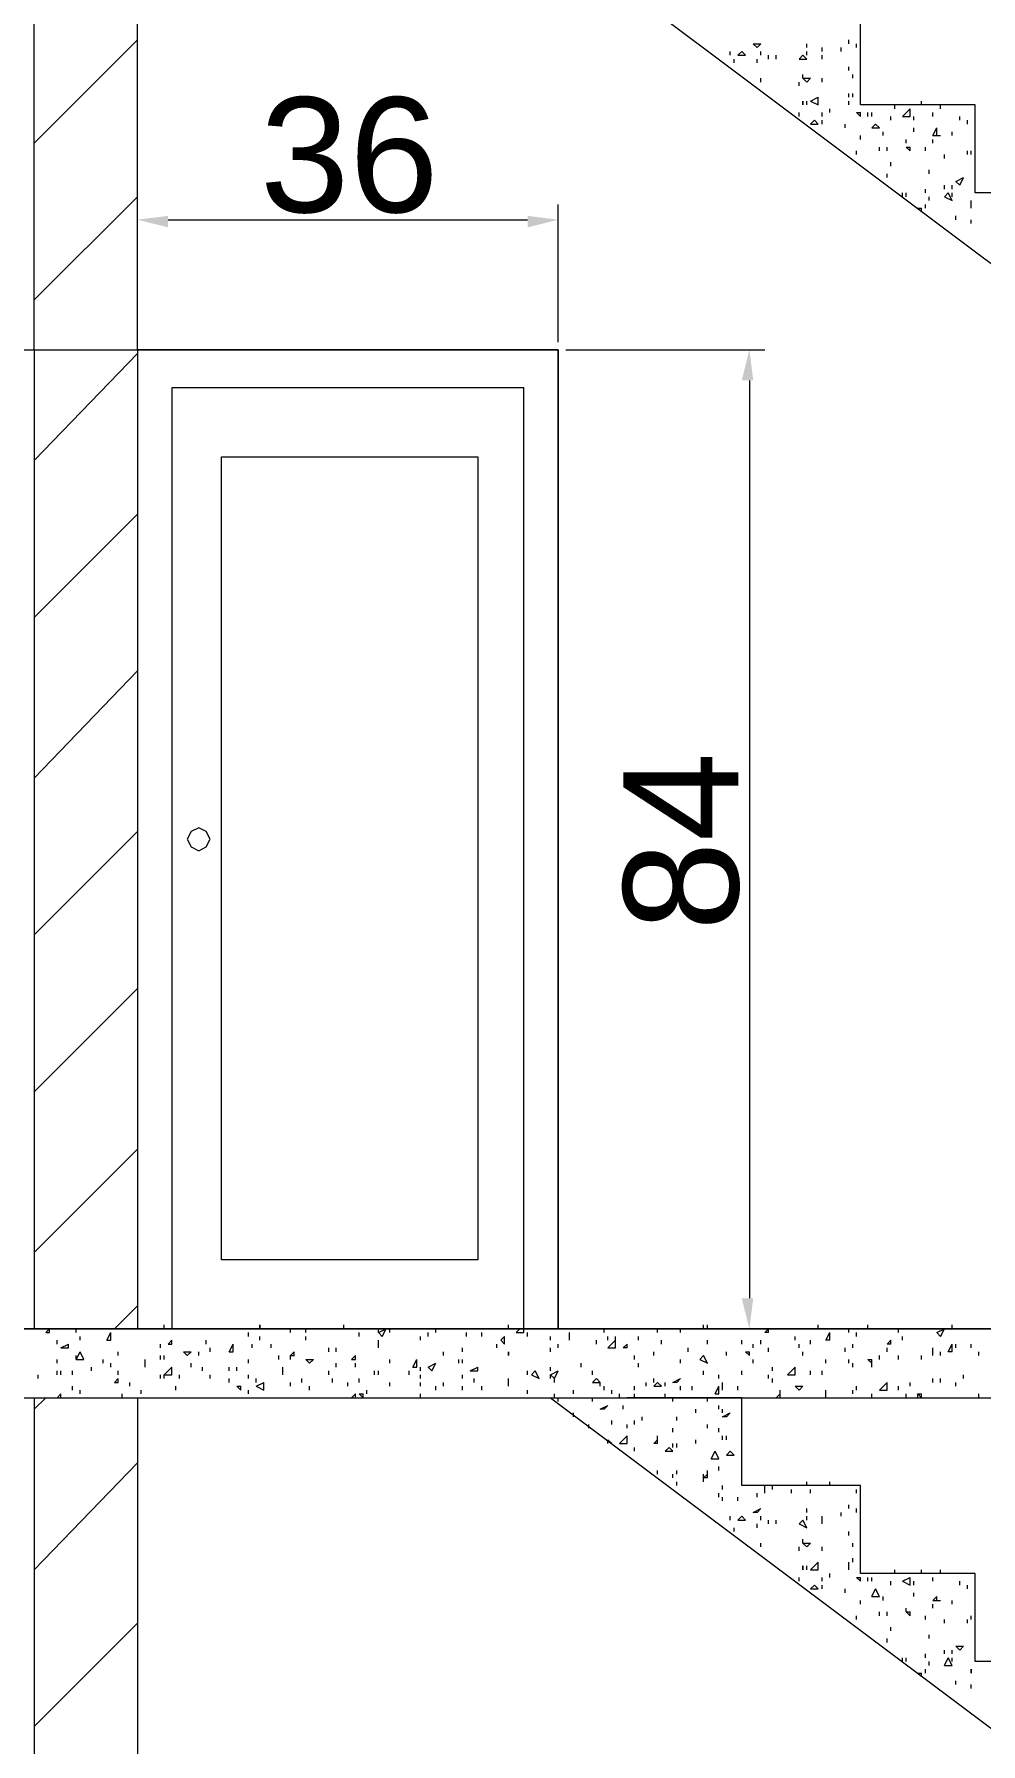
# Model space of a CAD drawing. Header units: millimetres. Extents: x 218.7 to 294.1, y -22.2 to 31.6.
# Drawn here: x 246.262 to 248.329, y 17.697 to 21.429 of the extents above; entities that cross this region are included whole.
import ezdxf

# ---------------------------------------------------------------- set-up
doc = ezdxf.new("R2010")
doc.units = ezdxf.units.MM
for name, color, linetype in [('PDF_Geometry', 7, 'Continuous'), ('PDF_Solid Fills', 1, 'Continuous'), ('PDF_Text', 7, 'Continuous')]:
    doc.layers.add(name, color=color, linetype=linetype)
doc.styles.add('PDF Arial', font='arial.ttf')

msp = doc.modelspace()

# ---------------------------------------------------------------- linework, layer by layer
at = {"layer": 'PDF_Geometry', "lineweight": 9}
for points in [[(246.2624, 20.74), (246.2624, 21.6502)], [(246.4879, 20.74), (246.4879, 21.6502)], [(247.3896, 21.6502), (249.9279, 19.7464)], [(250.0949, 19.9385), (250.0949, 19.7464), (250.0949, 19.9385), (249.8361, 19.9385), (249.8361, 20.1305), (249.5856, 20.1305), (249.5856, 20.3142), (249.3351, 20.3142), (249.3351, 20.5062), (249.0763, 20.5062), (249.0763, 20.6983), (248.8258, 20.6983), (248.8258, 20.8903), (248.5669, 20.8903), (248.5669, 21.0824), (248.3164, 21.0824), (248.3164, 21.2744), (248.066, 21.2744), (248.066, 21.4581), (247.8071, 21.4581), (247.8071, 21.6502), (247.5566, 21.6502)], [(246.2624, 21.1909), (246.4879, 21.4164)], [(247.7821, 21.383), (247.7821, 21.3913)], [(247.7988, 21.383), (247.8071, 21.3913)], [(247.8155, 21.383), (247.8071, 21.3913)], [(247.8405, 21.3997), (247.8322, 21.408), (247.8489, 21.408)], [(247.8405, 21.3997), (247.8489, 21.408)], [(247.8489, 21.383), (247.8489, 21.3913)], [(247.9491, 21.3997), (247.9491, 21.408)], [(247.9491, 21.383), (247.9491, 21.3913)], [(247.9825, 21.3913), (247.9825, 21.3997)], [(248.0242, 21.3913), (248.0242, 21.3997)], [(248.0409, 21.408), (248.0409, 21.4164)], [(248.0576, 21.3997), (248.0576, 21.408)], [(247.7904, 21.3663), (247.7904, 21.3746)], [(247.7988, 21.383), (247.8155, 21.383)], [(247.8405, 21.3663), (247.8405, 21.3746)], [(247.8656, 21.3746), (247.8656, 21.383)], [(247.8823, 21.3746), (247.8823, 21.383)], [(247.9324, 21.3746), (247.9407, 21.383)], [(247.9324, 21.3746), (247.9491, 21.3746)], [(247.9491, 21.3746), (247.9407, 21.383)], [(247.9825, 21.3746), (247.9825, 21.383)], [(248.0409, 21.3496), (248.0409, 21.3579)], [(247.8489, 21.3245), (247.8489, 21.3329)], [(247.9324, 21.3162), (247.9324, 21.3245)], [(247.9407, 21.3329), (247.9407, 21.3412)], [(247.9491, 21.3245), (247.9407, 21.3329), (247.9574, 21.3329)], [(247.9491, 21.3245), (247.9574, 21.3329)], [(247.9825, 21.3245), (247.9825, 21.3329)], [(248.0493, 21.3329), (248.0493, 21.3412)], [(247.9491, 21.2744), (247.9491, 21.2828)], [(247.9574, 21.2828), (247.9741, 21.2911)], [(247.9574, 21.2828), (247.9741, 21.2744), (247.9741, 21.2911)], [(248.0409, 21.2911), (248.0409, 21.2995)], [(248.0409, 21.2744), (248.0409, 21.2828)], [(248.0493, 21.2911), (248.0493, 21.2995)], [(248.1411, 21.2661), (248.1411, 21.2744)], [(248.1996, 21.2744), (248.1996, 21.2828)], [(248.2413, 21.2661), (248.2413, 21.2744)], [(247.9324, 21.2494), (247.9324, 21.2577)], [(247.9574, 21.2327), (247.9658, 21.241)], [(247.9741, 21.2327), (247.9658, 21.241)], [(247.9825, 21.2494), (247.9825, 21.2577)], [(247.9825, 21.2327), (247.9825, 21.241)], [(247.9992, 21.2577), (247.9992, 21.2661)], [(248.066, 21.2494), (248.0576, 21.2577), (248.066, 21.2577)], [(248.066, 21.2494), (248.066, 21.2577)], [(248.0827, 21.2494), (248.0827, 21.2577)], [(248.091, 21.2494), (248.091, 21.2577)], [(248.1328, 21.241), (248.1328, 21.2494)], [(248.1578, 21.2494), (248.1745, 21.2661)], [(248.1578, 21.2494), (248.1745, 21.2494), (248.1745, 21.2661)], [(248.1829, 21.241), (248.1829, 21.2494)], [(248.2246, 21.2494), (248.2246, 21.2577)], [(248.283, 21.241), (248.283, 21.2494)], [(248.2997, 21.2327), (248.2997, 21.241)], [(247.9574, 21.2327), (247.9741, 21.2327)], [(248.0326, 21.2243), (248.0326, 21.2327)], [(248.066, 21.1993), (248.066, 21.2076)], [(248.091, 21.2243), (248.0994, 21.2327)], [(248.091, 21.2243), (248.1077, 21.2243)], [(248.1077, 21.2243), (248.0994, 21.2327)], [(248.1161, 21.2076), (248.1161, 21.216)], [(248.1829, 21.216), (248.1829, 21.2243)], [(248.2246, 21.2076), (248.233, 21.2243)], [(248.2246, 21.2076), (248.2413, 21.2076)], [(248.233, 21.2076), (248.233, 21.2243)], [(248.2664, 21.2076), (248.2664, 21.216)], [(248.0576, 21.1659), (248.0576, 21.1742)], [(248.1077, 21.1742), (248.1077, 21.1826)], [(248.1244, 21.1742), (248.1244, 21.1826)], [(248.1662, 21.1909), (248.1662, 21.1993)], [(248.1745, 21.1742), (248.1662, 21.1826), (248.1745, 21.1826)], [(248.1745, 21.1742), (248.1745, 21.1826)], [(248.2079, 21.1742), (248.2079, 21.1826)], [(248.2246, 21.1909), (248.2246, 21.1993)], [(248.2497, 21.1575), (248.2497, 21.1659)], [(248.2997, 21.1659), (248.2997, 21.1742)], [(248.3081, 21.1659), (248.3081, 21.1742)], [(248.1328, 21.1408), (248.1328, 21.1492)], [(248.2163, 21.1241), (248.2163, 21.1325)], [(248.3164, 21.1408), (248.3164, 21.1492)], [(248.1244, 21.1158), (248.1244, 21.1241)], [(248.2079, 21.0824), (248.2079, 21.0907)], [(248.2497, 21.0907), (248.2497, 21.0991)], [(248.2664, 21.0907), (248.2664, 21.0991)], [(248.283, 21.0991), (248.2747, 21.1074), (248.2914, 21.1158)], [(248.283, 21.0991), (248.2914, 21.1158)], [(248.3164, 21.0824), (248.3164, 21.0907)], [(246.2624, 20.8486), (246.4879, 21.074)], [(246.4879, 20.7567), (246.4879, 21.0573)], [(247.4063, 20.7567), (247.4063, 21.0573)], [(248.1578, 21.074), (248.1578, 21.0824)], [(248.1662, 21.074), (248.1662, 21.0824)], [(248.2079, 21.049), (248.2079, 21.0573)], [(248.2163, 21.0657), (248.2163, 21.074)], [(248.2497, 21.074), (248.258, 21.0824)], [(248.2497, 21.074), (248.2664, 21.0657)], [(248.2664, 21.0657), (248.258, 21.0824)], [(248.2664, 21.074), (248.2664, 21.0824)], [(248.3081, 21.049), (248.3081, 21.0573), (248.3081, 21.0657)], [(246.5547, 21.0239), (247.3395, 21.0239)], [(248.1912, 21.049), (248.1996, 21.049)], [(248.1996, 21.0406), (248.1996, 21.049)], [(248.2747, 21.0239), (248.2747, 21.0323)], [(248.3081, 21.0156), (248.3081, 21.0239)], [(245.344, 18.6025), (245.344, 20.74), (247.4063, 20.74), (247.4063, 18.6025)], [(245.4191, 18.6025), (245.344, 18.6025), (245.344, 20.74), (246.2624, 20.74), (246.2624, 18.6025), (246.1873, 18.6025)], [(246.2624, 20.4979), (246.4879, 20.7317)], [(247.3312, 18.6025), (247.4063, 18.6025), (247.4063, 20.74), (246.4879, 20.74), (246.4879, 18.6025), (246.563, 18.6025)], [(247.423, 20.74), (247.8572, 20.74)], [(247.8238, 20.6732), (247.8238, 18.6693)], [(246.2624, 20.1556), (246.4879, 20.381)], [(246.2624, 19.8049), (246.4879, 20.0387)], [(246.2624, 19.4625), (246.4879, 19.688)], [(246.2624, 19.1202), (246.4879, 19.3456)], [(246.2624, 18.7695), (246.4879, 18.995)], [(246.4378, 18.6025), (246.4879, 18.6526)], [(248.7339, 18.6025), (242.8056, 18.6025), (242.8056, 14.4861), (251.2389, 14.4861)], [(242.8056, 18.6025), (248.7339, 18.6025)], [(246.2875, 18.5942), (246.2958, 18.6025)], [(246.2875, 18.5942), (246.2958, 18.5942)], [(246.2958, 18.5942), (246.2958, 18.6025)], [(246.3543, 18.5942), (246.3543, 18.6025)], [(246.4211, 18.5775), (246.4294, 18.5942)], [(246.4294, 18.5775), (246.4294, 18.5942)], [(246.4294, 18.5858), (246.4294, 18.5942)], [(246.5463, 18.6025), (246.5463, 18.6109)], [(246.73, 18.5858), (246.73, 18.5942)], [(246.8218, 18.5942), (246.8218, 18.6025)], [(246.8552, 18.5942), (246.8552, 18.6025)], [(246.9387, 18.6025), (246.9387, 18.6109)], [(246.9721, 18.5858), (246.9721, 18.5942)], [(247.0139, 18.5942), (247.0306, 18.6025)], [(247.0139, 18.5942), (247.0222, 18.5858), (247.0306, 18.6025)], [(247.0139, 18.5942), (247.0139, 18.6025)], [(247.0389, 18.5942), (247.0389, 18.6025)], [(247.1224, 18.5858), (247.1224, 18.5942)], [(247.1391, 18.5942), (247.1391, 18.6025)], [(247.2059, 18.5858), (247.2059, 18.5942)], [(247.2393, 18.5858), (247.2393, 18.5942)], [(247.2978, 18.6025), (247.2978, 18.6109)], [(247.3145, 18.5942), (247.3228, 18.6025)], [(247.3145, 18.5942), (247.3312, 18.5942), (247.3312, 18.6025)], [(247.3395, 18.5858), (247.3395, 18.5942)], [(247.423, 18.6025), (247.8572, 18.6025)], [(247.4314, 18.5775), (247.4314, 18.5858), (247.4314, 18.5942)], [(247.5065, 18.5942), (247.5065, 18.6025)], [(247.6234, 18.5942), (247.6234, 18.6025)], [(247.6735, 18.5942), (247.6735, 18.6025)], [(247.732, 18.6025), (247.7236, 18.6025), (247.7236, 18.6109)], [(247.732, 18.6025), (247.732, 18.6109)], [(247.8656, 18.5942), (247.8572, 18.5942), (247.8656, 18.6025)], [(247.8656, 18.5942), (247.8656, 18.6025)], [(247.9741, 18.6025), (247.9741, 18.6109)], [(247.9741, 18.6025), (247.9741, 18.6109)], [(247.9992, 18.5775), (247.9908, 18.5775), (247.9992, 18.5942)], [(247.9992, 18.5775), (247.9992, 18.5942)], [(248.0409, 18.5942), (248.0409, 18.6025)], [(248.0576, 18.5858), (248.0576, 18.5942)], [(248.0827, 18.6025), (248.0827, 18.6109)], [(248.1495, 18.5942), (248.1495, 18.6025)], [(248.2413, 18.5858), (248.233, 18.5942), (248.2497, 18.6025)], [(248.2413, 18.5858), (248.2497, 18.6025)], [(248.2664, 18.6025), (248.2664, 18.6109)], [(246.3125, 18.5691), (246.3125, 18.5775)], [(246.3209, 18.5608), (246.3376, 18.5691)], [(246.3209, 18.5608), (246.3376, 18.5608), (246.3376, 18.5691)], [(246.3543, 18.5357), (246.3626, 18.5524)], [(246.3543, 18.5357), (246.371, 18.5357), (246.3626, 18.5524)], [(246.3626, 18.5775), (246.3626, 18.5858)], [(246.4211, 18.5775), (246.4294, 18.5775)], [(246.4461, 18.5441), (246.4461, 18.5524)], [(246.538, 18.5608), (246.538, 18.5691)], [(246.5547, 18.5691), (246.563, 18.5775)], [(246.5547, 18.5691), (246.563, 18.5691)], [(246.563, 18.5691), (246.563, 18.5775)], [(246.5881, 18.5524), (246.6048, 18.5524)], [(246.5881, 18.5524), (246.5964, 18.5441), (246.6048, 18.5524)], [(246.6215, 18.5441), (246.6215, 18.5524)], [(246.6382, 18.5691), (246.6382, 18.5775)], [(246.6465, 18.5524), (246.6465, 18.5608)], [(246.6883, 18.5524), (246.6966, 18.5691)], [(246.6883, 18.5524), (246.6966, 18.5524)], [(246.6966, 18.5524), (246.6966, 18.5691)], [(246.7384, 18.5608), (246.7384, 18.5691)], [(246.7551, 18.5775), (246.7551, 18.5858)], [(246.7801, 18.5608), (246.7801, 18.5691)], [(246.8219, 18.5441), (246.8302, 18.5524)], [(246.8302, 18.5441), (246.8302, 18.5524)], [(246.8552, 18.5775), (246.8552, 18.5858)], [(246.9053, 18.5524), (246.9053, 18.5608)], [(246.922, 18.5524), (246.922, 18.5608)], [(247.0139, 18.5608), (247.0139, 18.5691), (247.0139, 18.5775)], [(247.1057, 18.5775), (247.1057, 18.5858)], [(247.1558, 18.5441), (247.1558, 18.5524)], [(247.1976, 18.5524), (247.1976, 18.5608)], [(247.2727, 18.5608), (247.2727, 18.5691)], [(247.2894, 18.5691), (247.2811, 18.5775), (247.2894, 18.5858)], [(247.2894, 18.5691), (247.2894, 18.5858)], [(247.3896, 18.5775), (247.3896, 18.5858)], [(247.3896, 18.5524), (247.3896, 18.5608)], [(247.4063, 18.5608), (247.4063, 18.5691)], [(247.4898, 18.5691), (247.4898, 18.5775)], [(247.5149, 18.5775), (247.5149, 18.5858)], [(247.5149, 18.5608), (247.5316, 18.5775)], [(247.5149, 18.5608), (247.5316, 18.5608), (247.5316, 18.5775)], [(247.5316, 18.5775), (247.5316, 18.5858)], [(247.5566, 18.5608), (247.5483, 18.5608), (247.5566, 18.5691)], [(247.5566, 18.5608), (247.5566, 18.5691)], [(247.5817, 18.5775), (247.5817, 18.5858)], [(247.6151, 18.5441), (247.6151, 18.5524)], [(247.6318, 18.5691), (247.6318, 18.5775)], [(247.6902, 18.5524), (247.6902, 18.5608)], [(247.732, 18.5691), (247.732, 18.5775)], [(247.7737, 18.5441), (247.7737, 18.5524)], [(247.8071, 18.5691), (247.8071, 18.5775)], [(247.8238, 18.5441), (247.8155, 18.5524), (247.8238, 18.5524)], [(247.8238, 18.5441), (247.8238, 18.5524)], [(247.8322, 18.5608), (247.8322, 18.5691)], [(247.8489, 18.5691), (247.8489, 18.5775)], [(247.8656, 18.5524), (247.8656, 18.5608)], [(247.924, 18.5775), (247.924, 18.5858)], [(247.9324, 18.5608), (247.9324, 18.5691)], [(247.9407, 18.5441), (247.9407, 18.5524)], [(247.9574, 18.5691), (247.9574, 18.5775)], [(248.0326, 18.5524), (248.0326, 18.5608)], [(248.0493, 18.5608), (248.0493, 18.5691)], [(248.1328, 18.5691), (248.1244, 18.5691), (248.1328, 18.5775)], [(248.1244, 18.5524), (248.1244, 18.5608)], [(248.1328, 18.5691), (248.1328, 18.5775)], [(248.1578, 18.5775), (248.1578, 18.5858)], [(248.2246, 18.5441), (248.2246, 18.5524), (248.2246, 18.5608)], [(248.2413, 18.5441), (248.2413, 18.5524)], [(248.2664, 18.5524), (248.258, 18.5524), (248.2664, 18.5691)], [(248.2664, 18.5524), (248.2664, 18.5691)], [(248.2747, 18.5608), (248.2747, 18.5691)], [(248.3081, 18.5608), (248.3081, 18.5691)], [(248.3248, 18.5441), (248.3248, 18.5524)], [(246.3125, 18.5274), (246.3125, 18.5357)], [(246.3543, 18.5357), (246.3543, 18.5441)], [(246.3877, 18.5107), (246.3877, 18.519)], [(246.4127, 18.5274), (246.4127, 18.5357)], [(246.4294, 18.519), (246.4294, 18.5274)], [(246.5046, 18.519), (246.5046, 18.5274), (246.5046, 18.5357)], [(246.538, 18.5357), (246.538, 18.5441)], [(246.5463, 18.5357), (246.5463, 18.5441)], [(246.5463, 18.5023), (246.563, 18.519)], [(246.5463, 18.5023), (246.563, 18.5023), (246.563, 18.519)], [(246.6048, 18.519), (246.6048, 18.5274)], [(246.6298, 18.5107), (246.6298, 18.519)], [(246.6883, 18.5107), (246.6883, 18.519)], [(246.705, 18.5107), (246.705, 18.519)], [(246.73, 18.5274), (246.73, 18.5357)], [(246.7968, 18.5357), (246.7968, 18.5441)], [(246.8052, 18.5023), (246.8052, 18.5107), (246.8052, 18.519)], [(246.8218, 18.5441), (246.8302, 18.5441)], [(246.8218, 18.5357), (246.8218, 18.5441)], [(246.8552, 18.5357), (246.8719, 18.5357)], [(246.8552, 18.5357), (246.8636, 18.5274), (246.8719, 18.5357)], [(246.922, 18.519), (246.922, 18.5274)], [(246.9554, 18.5357), (246.9638, 18.5441)], [(246.9554, 18.5357), (246.9638, 18.5357)], [(246.9638, 18.5357), (246.9638, 18.5441)], [(246.9638, 18.519), (246.9638, 18.5274)], [(247.0389, 18.5274), (247.0389, 18.5357)], [(247.089, 18.519), (247.0974, 18.5357)], [(247.089, 18.519), (247.0974, 18.519)], [(247.0974, 18.519), (247.0974, 18.5357)], [(247.1057, 18.5107), (247.1057, 18.519)], [(247.1224, 18.519), (247.1391, 18.5274)], [(247.1224, 18.519), (247.1308, 18.5107), (247.1391, 18.5274)], [(247.1892, 18.5274), (247.1892, 18.5357)], [(247.1976, 18.5274), (247.1976, 18.5357)], [(247.2143, 18.5107), (247.231, 18.519)], [(247.231, 18.5107), (247.231, 18.519)], [(247.3896, 18.5107), (247.3896, 18.519)], [(247.4564, 18.519), (247.4564, 18.5274)], [(247.5733, 18.5357), (247.5733, 18.5441)], [(247.5817, 18.519), (247.5817, 18.5274)], [(247.6735, 18.5274), (247.6735, 18.5357)], [(247.7153, 18.5357), (247.7236, 18.5441)], [(247.7153, 18.5357), (247.732, 18.5274), (247.7236, 18.5441)], [(247.8322, 18.5274), (247.8322, 18.5357)], [(247.8739, 18.5107), (247.8739, 18.519)], [(247.9073, 18.5023), (247.924, 18.519)], [(247.9073, 18.5023), (247.924, 18.5023), (247.924, 18.519)], [(247.9908, 18.5274), (247.9908, 18.5357)], [(248.0409, 18.5274), (248.0409, 18.5357)], [(248.0493, 18.519), (248.0493, 18.5274)], [(248.091, 18.5274), (248.0827, 18.5357), (248.091, 18.5357)], [(248.091, 18.5274), (248.091, 18.5357)], [(248.091, 18.519), (248.091, 18.5274)], [(248.1077, 18.5357), (248.1077, 18.5441)], [(248.1495, 18.5357), (248.1495, 18.5441)], [(248.1996, 18.5357), (248.1996, 18.5441)], [(246.2708, 18.494), (246.2708, 18.5023)], [(246.3125, 18.5023), (246.3125, 18.5107)], [(246.3209, 18.5023), (246.3209, 18.5107)], [(246.3459, 18.5023), (246.3459, 18.5107)], [(246.3459, 18.4689), (246.3459, 18.4773)], [(246.4378, 18.4856), (246.4461, 18.494)], [(246.4378, 18.4856), (246.4461, 18.4856), (246.4461, 18.494)], [(246.4461, 18.5023), (246.4461, 18.5107)], [(246.4461, 18.4856), (246.4461, 18.494)], [(246.4712, 18.4773), (246.4712, 18.4856)], [(246.538, 18.494), (246.538, 18.5023)], [(246.5463, 18.494), (246.5463, 18.5023)], [(246.5714, 18.4689), (246.5714, 18.4773)], [(246.5797, 18.494), (246.5797, 18.5023)], [(246.6465, 18.494), (246.6465, 18.5023)], [(246.6883, 18.4856), (246.6883, 18.494)], [(246.705, 18.4773), (246.7133, 18.4773)], [(246.705, 18.4773), (246.7133, 18.4689), (246.7133, 18.4773)], [(246.73, 18.494), (246.73, 18.5023)], [(246.7467, 18.4856), (246.7467, 18.494)], [(246.7467, 18.4773), (246.7634, 18.4856)], [(246.7467, 18.4773), (246.7634, 18.4689), (246.7634, 18.4856)], [(246.8218, 18.4773), (246.8218, 18.4856)], [(246.8469, 18.4856), (246.8469, 18.494)], [(246.8636, 18.4689), (246.8636, 18.4773)], [(246.9053, 18.5023), (246.9053, 18.5107)], [(246.9137, 18.4856), (246.9137, 18.494)], [(246.9471, 18.4773), (246.9471, 18.4856)], [(246.9721, 18.4856), (246.9721, 18.494)], [(247.0055, 18.5023), (247.0055, 18.5107)], [(247.0139, 18.5023), (247.0139, 18.5107)], [(247.0389, 18.4773), (247.0389, 18.4856)], [(247.0807, 18.5023), (247.0807, 18.5107)], [(247.1057, 18.494), (247.1057, 18.5023)], [(247.1057, 18.4773), (247.1057, 18.4856)], [(247.1391, 18.4689), (247.1391, 18.4773)], [(247.1558, 18.4773), (247.1558, 18.4856)], [(247.1976, 18.494), (247.1976, 18.5023)], [(247.1976, 18.4689), (247.1976, 18.4773)], [(247.2143, 18.5107), (247.231, 18.5107)], [(247.2226, 18.4856), (247.2226, 18.494)], [(247.2393, 18.4689), (247.2393, 18.4773)], [(247.2978, 18.4773), (247.2978, 18.4856), (247.2978, 18.494)], [(247.3395, 18.5023), (247.3395, 18.5107)], [(247.3479, 18.5023), (247.3562, 18.5107)], [(247.3479, 18.5023), (247.3646, 18.494)], [(247.3646, 18.494), (247.3562, 18.5107)], [(247.398, 18.494), (247.3896, 18.5023), (247.4063, 18.5107)], [(247.3896, 18.494), (247.3896, 18.5023)], [(247.398, 18.494), (247.4063, 18.5107)], [(247.398, 18.4856), (247.398, 18.494)], [(247.4815, 18.5023), (247.4815, 18.5107)], [(247.4815, 18.4856), (247.4898, 18.494)], [(247.4815, 18.4856), (247.4982, 18.4856)], [(247.4982, 18.4856), (247.4898, 18.494)], [(247.4982, 18.4773), (247.4982, 18.4856)], [(247.5065, 18.4689), (247.5065, 18.4773)], [(247.5733, 18.4689), (247.5733, 18.4773)], [(247.5984, 18.4773), (247.5984, 18.4856)], [(247.6151, 18.4856), (247.6151, 18.494)], [(247.6151, 18.4773), (247.6234, 18.4856)], [(247.6151, 18.4773), (247.6318, 18.4773)], [(247.6318, 18.4773), (247.6234, 18.4856)], [(247.6401, 18.4773), (247.6401, 18.4856)], [(247.6652, 18.4856), (247.6568, 18.4856), (247.6735, 18.494)], [(247.6652, 18.4856), (247.6735, 18.494)], [(247.6735, 18.4689), (247.6735, 18.4773)], [(247.6986, 18.4689), (247.6986, 18.4773)], [(247.7236, 18.5023), (247.7236, 18.5107)], [(247.7487, 18.4606), (247.757, 18.4773)], [(247.757, 18.494), (247.757, 18.5023)], [(247.757, 18.4606), (247.757, 18.4773)], [(247.7654, 18.4689), (247.7654, 18.4773), (247.7654, 18.4856)], [(247.7988, 18.4689), (247.7988, 18.4773)], [(247.8071, 18.5023), (247.8071, 18.5107)], [(247.8656, 18.494), (247.8656, 18.5023)], [(247.8739, 18.4856), (247.8739, 18.494)], [(247.9324, 18.4689), (247.924, 18.4773), (247.9407, 18.4773)], [(247.9324, 18.4689), (247.9407, 18.4773)], [(247.9574, 18.5023), (247.9574, 18.5107)], [(247.9825, 18.5023), (247.9825, 18.5107)], [(248.0576, 18.4689), (248.0576, 18.4773)], [(248.1077, 18.4689), (248.1244, 18.4856)], [(248.1077, 18.4689), (248.1244, 18.4689), (248.1244, 18.4856)], [(248.1495, 18.4689), (248.1495, 18.4773)], [(248.1745, 18.4773), (248.1745, 18.4856)], [(248.2246, 18.4856), (248.2246, 18.494)], [(248.2413, 18.4856), (248.2413, 18.494)], [(248.2747, 18.4773), (248.2747, 18.4856)], [(248.2914, 18.494), (248.2914, 18.5023)], [(242.8056, 18.4522), (248.7339, 18.4522)], [(246.2624, 18.4272), (246.2875, 18.4522)], [(246.2624, 18.4522), (246.2624, 12.0229)], [(246.3125, 18.4522), (246.3209, 18.4606)], [(246.3125, 18.4522), (246.3209, 18.4522)], [(246.3209, 18.4522), (246.3209, 18.4606)], [(246.3626, 18.4606), (246.3626, 18.4689)], [(246.4545, 18.4522), (246.4545, 18.4606)], [(246.4879, 18.4522), (246.4879, 14.4861)], [(246.4879, 18.4522), (246.4879, 12.0229)], [(246.4962, 18.4606), (246.4962, 18.4689)], [(246.73, 18.4606), (246.73, 18.4689)], [(246.9554, 18.4522), (246.9638, 18.4606)], [(246.9638, 18.4522), (246.9638, 18.4606)], [(246.9721, 18.4606), (246.9805, 18.4606)], [(246.9721, 18.4606), (246.9805, 18.4522), (246.9805, 18.4606)], [(246.9888, 18.4606), (246.9888, 18.4689)], [(247.1057, 18.4522), (247.1057, 18.4606)], [(247.3395, 18.4606), (247.3395, 18.4689)], [(247.3896, 18.4522), (249.9279, 16.5485)], [(247.398, 18.4522), (247.398, 18.4606)], [(247.4063, 18.4439), (247.4063, 18.4522)], [(247.4397, 18.4606), (247.4397, 18.4689)], [(247.4815, 18.4439), (247.4815, 18.4522)], [(247.5232, 18.4606), (247.5232, 18.4689)], [(247.5399, 18.4522), (247.5399, 18.4606)], [(247.8071, 18.4522), (247.5566, 18.4522)], [(250.0949, 16.7405), (250.0949, 16.5485), (250.0949, 16.7405), (249.8361, 16.7405), (249.8361, 16.9242), (249.5856, 16.9242), (249.5856, 17.1163), (249.3351, 17.1163), (249.3351, 17.3083), (249.0763, 17.3083), (249.0763, 17.5004), (248.8258, 17.5004), (248.8258, 17.6924), (248.5669, 17.6924), (248.5669, 17.8761), (248.3164, 17.8761), (248.3164, 18.0681), (248.066, 18.0681), (248.066, 18.2602), (247.8071, 18.2602), (247.8071, 18.4522), (247.5566, 18.4522)], [(247.5733, 18.4522), (247.5733, 18.4606)], [(247.6401, 18.4522), (247.6401, 18.4606)], [(247.6568, 18.4439), (247.6568, 18.4522)], [(247.732, 18.4439), (247.732, 18.4522)], [(247.7487, 18.4606), (247.757, 18.4606)], [(247.8823, 18.4522), (247.8906, 18.4606)], [(247.8823, 18.4522), (247.8906, 18.4522)], [(247.8906, 18.4606), (247.8906, 18.4689)], [(247.8906, 18.4522), (247.8906, 18.4606)], [(247.9908, 18.4522), (247.9908, 18.4606), (247.9908, 18.4689)], [(248.0493, 18.4606), (248.0493, 18.4689)], [(248.091, 18.4522), (248.091, 18.4606)], [(248.1662, 18.4522), (248.1662, 18.4606)], [(248.1996, 18.4522), (248.1912, 18.4606), (248.1996, 18.4606)], [(248.1912, 18.4522), (248.1912, 18.4606)], [(248.1996, 18.4522), (248.1996, 18.4606)], [(248.3164, 18.4522), (248.3248, 18.4522)], [(248.3248, 18.4522), (248.3248, 18.4606)], [(247.4397, 18.4105), (247.4397, 18.4188)], [(247.5065, 18.4272), (247.4982, 18.4272), (247.5149, 18.4355)], [(247.5065, 18.4272), (247.5149, 18.4355)], [(247.5232, 18.3938), (247.5232, 18.4021)], [(247.5483, 18.4272), (247.5483, 18.4355)], [(247.5733, 18.3938), (247.5733, 18.4021)], [(247.59, 18.4021), (247.59, 18.4105)], [(247.6652, 18.4021), (247.6652, 18.4105)], [(247.7069, 18.4188), (247.7069, 18.4272)], [(247.757, 18.4272), (247.757, 18.4355)], [(247.7654, 18.4188), (247.7654, 18.4272)], [(247.7737, 18.4105), (247.7654, 18.4105), (247.7821, 18.4188)], [(247.7737, 18.4105), (247.7821, 18.4188)], [(247.4731, 18.3854), (247.4731, 18.3938)], [(247.5399, 18.352), (247.5566, 18.3687)], [(247.5399, 18.352), (247.5566, 18.352), (247.5566, 18.3687)], [(247.5566, 18.3854), (247.5566, 18.3938)], [(247.6234, 18.3604), (247.6234, 18.3687)], [(247.6568, 18.3771), (247.6568, 18.3854)], [(247.732, 18.3854), (247.732, 18.3938)], [(247.757, 18.3771), (247.757, 18.3854)], [(247.7654, 18.3604), (247.7654, 18.3687)], [(247.7737, 18.3604), (247.7737, 18.3687)], [(247.5149, 18.352), (247.5149, 18.3604)], [(247.5232, 18.352), (247.5149, 18.3604)], [(247.5733, 18.3353), (247.5733, 18.3437)], [(247.6234, 18.352), (247.6151, 18.352), (247.6234, 18.3604)], [(247.6234, 18.352), (247.6234, 18.3604)], [(247.6401, 18.3353), (247.6485, 18.3437)], [(247.6401, 18.3353), (247.6568, 18.3353)], [(247.6568, 18.3353), (247.6485, 18.3437)], [(247.6568, 18.3437), (247.6568, 18.352)], [(247.6652, 18.3437), (247.6652, 18.352)], [(247.7069, 18.352), (247.7069, 18.3604)], [(247.7403, 18.3186), (247.7487, 18.3353)], [(247.7403, 18.3186), (247.757, 18.3186), (247.7487, 18.3353)], [(247.7737, 18.327), (247.7821, 18.3353)], [(247.7737, 18.327), (247.7904, 18.327)], [(247.7904, 18.327), (247.7821, 18.3353)], [(246.2624, 18.0765), (246.4879, 18.3103)], [(247.6234, 18.2852), (247.6234, 18.2936)], [(247.6652, 18.2852), (247.6652, 18.2936)], [(247.732, 18.2852), (247.732, 18.2936)], [(247.757, 18.2936), (247.757, 18.3019)], [(247.6568, 18.2769), (247.6568, 18.2852)], [(247.6652, 18.2602), (247.6652, 18.2685)], [(247.732, 18.2769), (247.7236, 18.2769), (247.732, 18.2852)], [(247.7236, 18.2685), (247.7236, 18.2769), (247.7236, 18.2852)], [(247.732, 18.2769), (247.732, 18.2852)], [(247.7654, 18.2518), (247.7654, 18.2602)], [(247.8572, 18.2435), (247.8572, 18.2518), (247.8572, 18.2602)], [(247.8739, 18.2518), (247.8739, 18.2602)], [(247.9157, 18.2435), (247.9157, 18.2518)], [(247.9491, 18.2602), (247.9491, 18.2685)], [(247.9574, 18.2435), (247.9574, 18.2518)], [(247.9992, 18.2602), (247.9992, 18.2685)], [(247.9992, 18.2602), (247.9992, 18.2685)], [(248.0576, 18.2435), (248.0576, 18.2518)], [(247.757, 18.2351), (247.757, 18.2435)], [(247.7654, 18.2268), (247.7654, 18.2351)], [(247.7988, 18.2268), (247.7988, 18.2351)], [(247.8405, 18.2351), (247.8405, 18.2435)], [(248.0409, 18.2101), (248.0409, 18.2184)], [(247.7821, 18.185), (247.7821, 18.1934)], [(247.7988, 18.185), (247.8071, 18.1934)], [(247.7988, 18.185), (247.8155, 18.185)], [(247.8155, 18.185), (247.8071, 18.1934)], [(247.8405, 18.2017), (247.8322, 18.2017), (247.8489, 18.2101)], [(247.8405, 18.2017), (247.8489, 18.2101)], [(247.8405, 18.1683), (247.8405, 18.1767)], [(247.8489, 18.185), (247.8489, 18.1934)], [(247.8656, 18.1767), (247.8656, 18.185)], [(247.8823, 18.1767), (247.8823, 18.185)], [(247.9324, 18.1767), (247.9407, 18.185)], [(247.9324, 18.1767), (247.9491, 18.1683)], [(247.9491, 18.1683), (247.9407, 18.185)], [(247.9491, 18.2017), (247.9491, 18.2101)], [(247.9491, 18.185), (247.9491, 18.1934)], [(247.9825, 18.1767), (247.9825, 18.185), (247.9825, 18.1934)], [(248.0242, 18.1934), (248.0242, 18.2017)], [(248.0576, 18.2017), (248.0576, 18.2101)], [(247.7904, 18.16), (247.7904, 18.1683)], [(247.9407, 18.1349), (247.9407, 18.1433)], [(248.0409, 18.1516), (248.0409, 18.16)], [(247.8489, 18.1266), (247.8489, 18.1349)], [(247.9324, 18.1182), (247.9324, 18.1266)], [(247.9491, 18.1266), (247.9407, 18.1349), (247.9574, 18.1349)], [(247.9491, 18.1266), (247.9574, 18.1349)], [(247.9825, 18.1182), (247.9825, 18.1266)], [(248.0493, 18.1266), (248.0493, 18.1349)], [(247.9491, 18.0765), (247.9491, 18.0848)], [(247.9574, 18.0765), (247.9741, 18.0932)], [(247.9574, 18.0765), (247.9741, 18.0765), (247.9741, 18.0932)], [(247.9992, 18.0598), (247.9992, 18.0681)], [(248.0409, 18.0765), (248.0409, 18.0848), (248.0409, 18.0932)], [(248.0493, 18.0932), (248.0493, 18.1015)], [(248.1411, 18.0681), (248.1411, 18.0765)], [(248.1996, 18.0681), (248.1996, 18.0765)], [(248.2413, 18.0681), (248.2413, 18.0765)], [(247.9324, 18.0514), (247.9324, 18.0598)], [(247.9574, 18.0347), (247.9658, 18.0431)], [(247.9574, 18.0347), (247.9741, 18.0347)], [(247.9741, 18.0347), (247.9658, 18.0431)], [(247.9825, 18.0514), (247.9825, 18.0598)], [(247.9825, 18.0347), (247.9825, 18.0431)], [(248.0326, 18.0264), (248.0326, 18.0347)], [(248.066, 18.0514), (248.0576, 18.0598), (248.066, 18.0598)], [(248.066, 18.0514), (248.066, 18.0598)], [(248.0827, 18.0514), (248.0827, 18.0598)], [(248.091, 18.0514), (248.091, 18.0598)], [(248.091, 18.018), (248.0994, 18.0347)], [(248.1077, 18.018), (248.0994, 18.0347)], [(248.1328, 18.0431), (248.1328, 18.0514)], [(248.1578, 18.0514), (248.1745, 18.0598)], [(248.1578, 18.0514), (248.1745, 18.0431), (248.1745, 18.0598)], [(248.1829, 18.0431), (248.1829, 18.0514)], [(248.2246, 18.0514), (248.2246, 18.0598)], [(248.283, 18.0431), (248.283, 18.0514)], [(248.2997, 18.0347), (248.2997, 18.0431)], [(248.066, 18.0013), (248.066, 18.0097)], [(248.091, 18.018), (248.1077, 18.018)], [(248.1161, 18.0097), (248.1161, 18.018)], [(248.1662, 17.9846), (248.1662, 17.993)], [(248.1829, 18.018), (248.1829, 18.0264)], [(248.2246, 18.0097), (248.233, 18.018)], [(248.2246, 18.0097), (248.2413, 18.0097)], [(248.2246, 17.993), (248.2246, 18.0013)], [(248.233, 18.0097), (248.233, 18.018)], [(248.2664, 18.0013), (248.2664, 18.0097)], [(246.2624, 17.7341), (246.4879, 17.9596)], [(248.0576, 17.9679), (248.0576, 17.9763)], [(248.1077, 17.9763), (248.1077, 17.9846)], [(248.1244, 17.9763), (248.1244, 17.9846)], [(248.1745, 17.9763), (248.1662, 17.9846), (248.1745, 17.9846)], [(248.1745, 17.9763), (248.1745, 17.9846)], [(248.2079, 17.9679), (248.2079, 17.9763)], [(248.2497, 17.9596), (248.2497, 17.9679)], [(248.2997, 17.9596), (248.2997, 17.9679)], [(248.3081, 17.9679), (248.3081, 17.9763)], [(248.1244, 17.9178), (248.1244, 17.9262)], [(248.1328, 17.9429), (248.1328, 17.9512)], [(248.2163, 17.9262), (248.2163, 17.9345)], [(248.3164, 17.9429), (248.3164, 17.9512)], [(248.1578, 17.8761), (248.1578, 17.8844)], [(248.1662, 17.8761), (248.1662, 17.8844)], [(248.2079, 17.8844), (248.2079, 17.8928)], [(248.2497, 17.8928), (248.2497, 17.9011)], [(248.2497, 17.8677), (248.258, 17.8844)], [(248.2664, 17.8677), (248.258, 17.8844)], [(248.2664, 17.8928), (248.2664, 17.9011)], [(248.2664, 17.8761), (248.2664, 17.8844)], [(248.283, 17.9011), (248.2747, 17.9095), (248.2914, 17.9095)], [(248.2831, 17.9011), (248.2914, 17.9095)], [(248.3164, 17.8761), (248.3164, 17.8844)], [(248.1912, 17.851), (248.1996, 17.851)], [(248.1996, 17.8427), (248.1996, 17.851)], [(248.2079, 17.851), (248.2079, 17.8594)], [(248.2163, 17.8677), (248.2163, 17.8761)], [(248.2497, 17.8677), (248.2664, 17.8677)], [(248.2747, 17.826), (248.2747, 17.8343)], [(248.3081, 17.8176), (248.3081, 17.826)]]:
    msp.add_lwpolyline(points, dxfattribs=at)
for points in [[(247.9407, 21.2828), (247.9407, 21.2744)], [(246.563, 20.6565), (246.563, 18.6025), (247.3312, 18.6025), (247.3312, 20.6565)], [(246.6716, 18.7528), (246.6716, 20.5062), (247.231, 20.5062), (247.231, 18.7528)], [(246.6465, 19.6713), (246.6382, 19.688), (246.6215, 19.6963), (246.6048, 19.688), (246.5964, 19.6713), (246.6048, 19.6546), (246.6215, 19.6462), (246.6382, 19.6546)], [(246.7551, 18.6109), (246.7551, 18.6025)], [(247.2978, 18.5524), (247.2978, 18.5441)], [(247.9407, 18.0848), (247.9407, 18.0765)], [(248.3081, 17.8594), (248.3081, 17.851)]]:
    msp.add_lwpolyline(points, close=True, dxfattribs=at)
at = {"layer": 'PDF_Solid Fills', "color": 7, "lineweight": 9, "transparency": 33554559}
for points in [[(246.5547, 21.0323), (246.5547, 21.0072), (246.4879, 21.0239)], [(247.3395, 21.0323), (247.3395, 21.0072), (247.4063, 21.0239)], [(247.8071, 20.6732), (247.8322, 20.6732), (247.8238, 20.74)], [(247.8071, 18.6693), (247.8322, 18.6693), (247.8238, 18.6025)]]:
    msp.add_solid(points, dxfattribs=at)

# ---------------------------------------------------------------- texts
at = {"layer": 'PDF_Text', "lineweight": 9, "insert": (246.7553, 21.0366), "char_height": 0.25103, "attachment_point": 7, "style": 'PDF Arial'}
msp.add_mtext('36', dxfattribs=at)
at = {"layer": 'PDF_Text', "lineweight": 9, "insert": (247.8033, 19.4714), "char_height": 0.25103, "attachment_point": 7, "rotation": 90, "style": 'PDF Arial'}
msp.add_mtext('84', dxfattribs=at)

doc.saveas('drawing.dxf')
